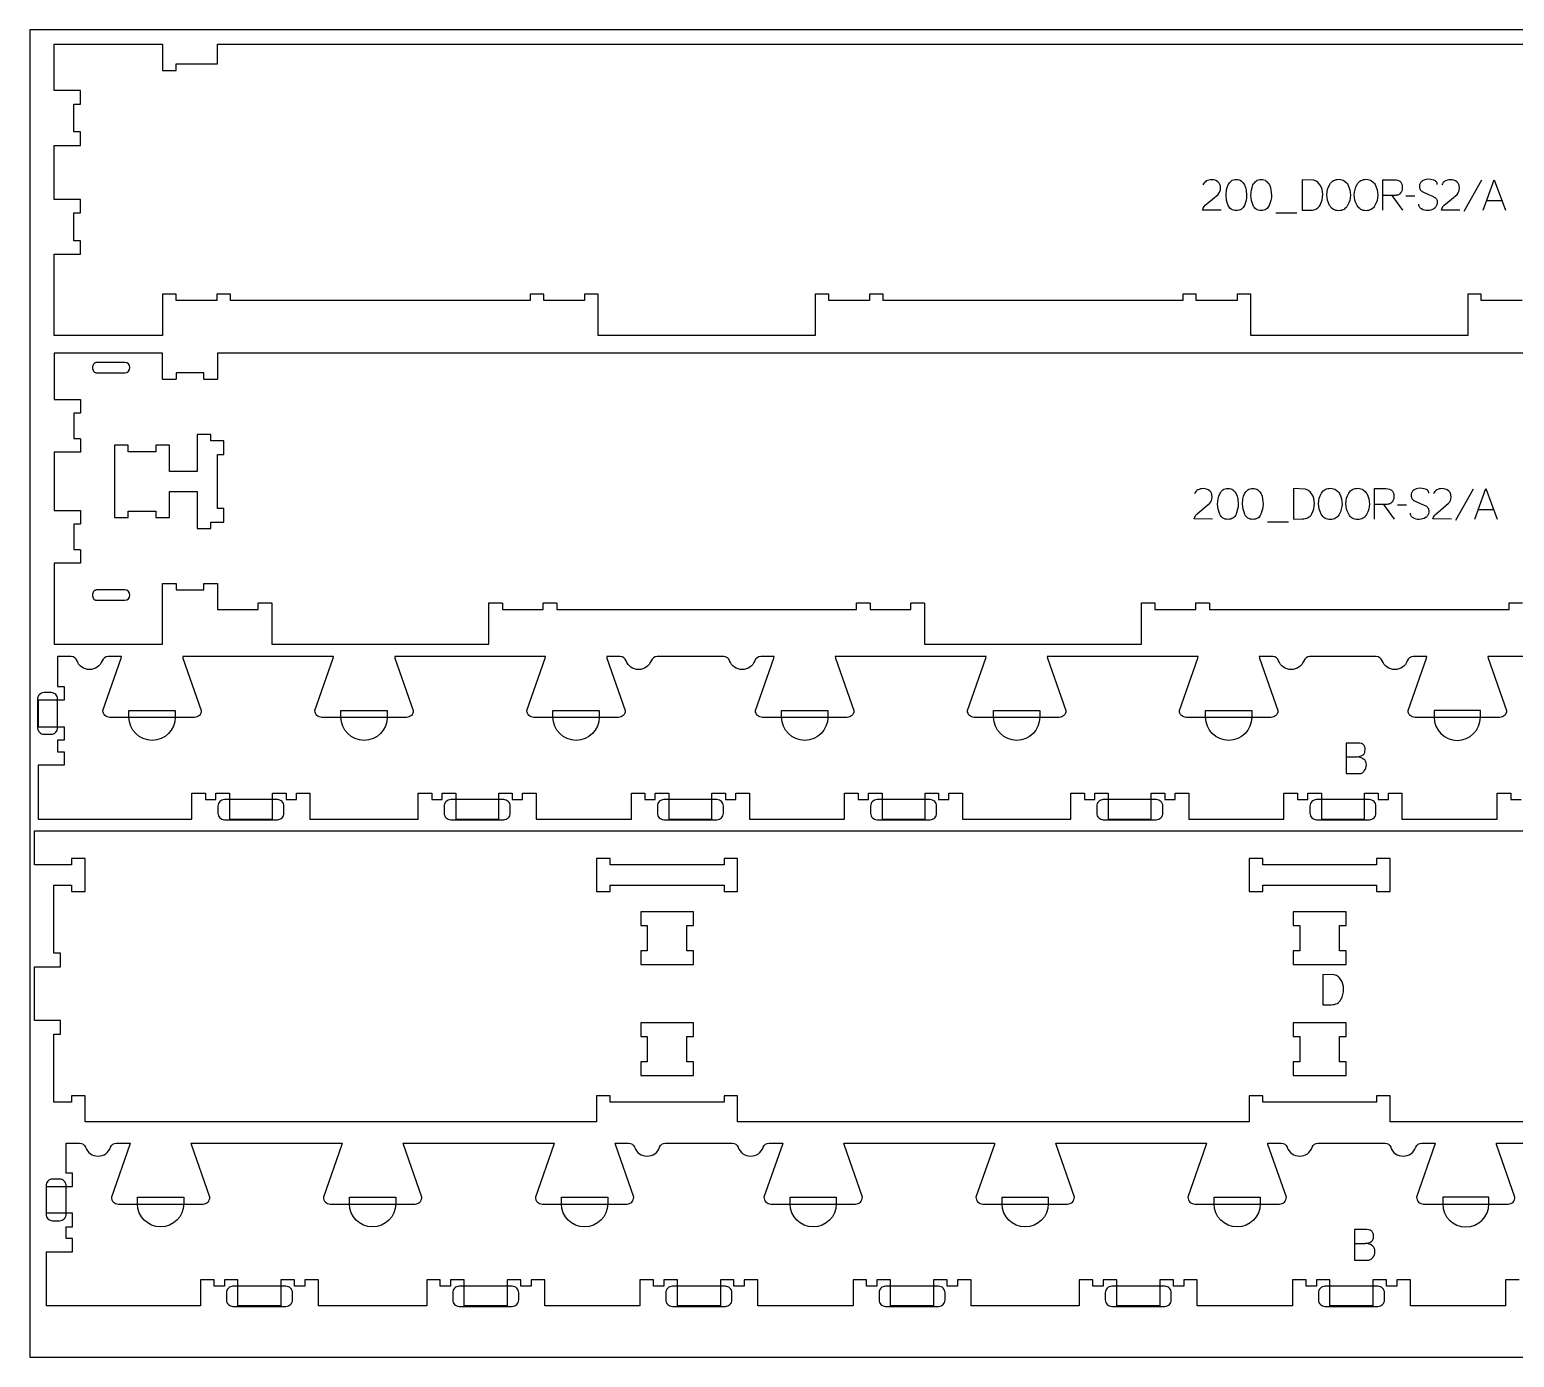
# Model space of a CAD drawing. Extents: x -1220 to 1220, y -1930 to 4067.
# Drawn here: x -1220 to 145, y 710 to 1930 of the extents above; entities that cross this region are included whole.
import ezdxf

# ---------------------------------------------------------------- set-up
doc = ezdxf.new("R2010")
doc.units = 0
for name, color, linetype in [('0_SHEET_SPRUCEPLY_2440X122', 1, 'CONTINUOUS'), ('1_ANYTOOL_1MMDEEP_LABELS_S', 2, 'CONTINUOUS'), ('3_ANYTOOL_CUTTHROUGH_INSID', 4, 'CONTINUOUS'), ('4_ANYTOOL_CUTTHROUGH_OUTSI', 5, 'CONTINUOUS'), ('5_ANYTOOL_HALF_MILL_9MM_IN', 3, 'CONTINUOUS')]:
    doc.layers.add(name, color=color, linetype=linetype)

msp = doc.modelspace()

# ---------------------------------------------------------------- linework, layer by layer
at = {"layer": '0_SHEET_SPRUCEPLY_2440X122'}
msp.add_lwpolyline([(-1220, 1930), (-1220, 710), (1220, 710), (1220, 1930)], close=True, dxfattribs=at)
at = {"layer": '1_ANYTOOL_1MMDEEP_LABELS_S'}
for p, q in [((114.8, 1791.7), (98.7, 1763)), ((32.4, 1777.6), (42.2, 1764.1)), ((53.4, 1777.1), (45.2, 1777)), ((-74.3, 1761.8), (-55, 1761.8)), ((119.6, 1773.1), (133.5, 1773.1)), ((107.1, 1507.8), (91, 1479.1)), ((24.7, 1493.8), (34.5, 1480.2)), ((45.7, 1493.2), (37.5, 1493.2)), ((111.9, 1489.2), (125.8, 1489.2)), ((-82, 1477.9), (-62.7, 1477.9))]:
    msp.add_line(p, q, dxfattribs=at)
for points in [[(-124.7, 1764.2), (-141.8, 1764.2), (-141.1, 1765.9), (-140.3, 1767.4), (-139.3, 1768.7), (-132.4, 1774.3), (-127.3, 1778.7), (-126.4, 1780), (-125.7, 1781.3), (-125.3, 1782.8), (-125.1, 1784.5), (-125.3, 1786.2), (-125.4, 1787), (-125.7, 1787.8), (-126, 1788.5), (-126.4, 1789.1), (-126.9, 1789.7), (-127.5, 1790.2), (-128.7, 1791), (-130.1, 1791.7), (-131.7, 1792), (-133.4, 1792.1), (-134.8, 1792.1), (-136, 1791.8), (-137.1, 1791.5), (-138.2, 1791), (-139.1, 1790.3), (-140, 1789.5), (-140.7, 1788.5), (-141.4, 1787.4)], [(24, 1764.1), (24, 1792.1), (34.6, 1792.1), (36.3, 1792), (37.9, 1791.7), (38.5, 1791.4), (39.1, 1791.1), (39.7, 1790.7), (40.2, 1790.3), (40.6, 1789.8), (41, 1789.3), (41.3, 1788.7), (41.6, 1788), (41.9, 1786.5), (42, 1784.8), (41.9, 1783.5), (41.6, 1782.3), (41.1, 1781.1), (40.4, 1780), (39.5, 1779), (39, 1778.6), (38.4, 1778.3), (37.9, 1778.1), (37.3, 1777.9), (36.6, 1777.8), (35.9, 1777.7), (34.3, 1777.6), (32.4, 1777.6), (24, 1777.6)], [(74.1, 1787.9), (74.1, 1788.5), (73.9, 1789.2), (73.7, 1789.7), (73.4, 1790.2), (72.9, 1790.6), (72.4, 1791), (71.8, 1791.3), (71, 1791.6), (68.1, 1792.2), (65.4, 1792.5), (63.9, 1792.4), (62.6, 1792), (61.3, 1791.5), (60.1, 1790.7), (59.6, 1790.3), (59.1, 1789.8), (58.7, 1789.3), (58.4, 1788.7), (58.1, 1788.1), (57.9, 1787.4), (57.8, 1785.9), (57.8, 1785.1), (58, 1784.4), (58.2, 1783.7), (58.5, 1783.1), (58.8, 1782.5), (59.3, 1782), (59.8, 1781.6), (60.4, 1781.2), (66.2, 1778.5), (69.2, 1777.3), (71.8, 1775.8), (72.4, 1775.4), (72.9, 1774.9), (73.3, 1774.4), (73.7, 1773.8), (73.9, 1773.1), (74, 1772.4), (74.1, 1771.6), (74.1, 1770.7), (73.8, 1769.1), (73.5, 1768.4), (73.2, 1767.7), (72.8, 1767.1), (72.3, 1766.5), (71.8, 1766), (71.1, 1765.5), (69.8, 1764.8), (68.3, 1764.3), (66.9, 1763.9), (65.3, 1763.8), (63.8, 1763.9), (62.4, 1764.2), (61, 1764.6), (59.7, 1765.3), (59.1, 1765.7), (58.6, 1766.1), (58.1, 1766.6), (57.8, 1767.1), (57.5, 1767.7), (57.3, 1768.3), (57.2, 1768.9), (57.1, 1769.6)], [(95, 1764.2), (77.9, 1764.2), (78.5, 1765.9), (79.3, 1767.4), (80.4, 1768.7), (87.2, 1774.3), (92.3, 1778.7), (93.3, 1780), (94, 1781.3), (94.4, 1782.8), (94.5, 1784.5), (94.4, 1786.2), (94.2, 1787), (93.9, 1787.8), (93.6, 1788.5), (93.2, 1789.1), (92.7, 1789.7), (92.2, 1790.2), (90.9, 1791), (89.5, 1791.7), (87.9, 1792), (86.2, 1792.1), (84.9, 1792.1), (83.6, 1791.8), (82.5, 1791.5), (81.5, 1791), (80.5, 1790.3), (79.7, 1789.5), (78.9, 1788.5), (78.3, 1787.4)], [(116.4, 1764.1), (126.5, 1792.1), (136.8, 1764.1)], [(-132.4, 1480.3), (-149.5, 1480.4), (-148.8, 1482), (-148, 1483.5), (-147, 1484.9), (-140.1, 1490.5), (-135, 1494.9), (-134.1, 1496.1), (-133.4, 1497.5), (-133, 1499), (-132.8, 1500.6), (-133, 1502.4), (-133.2, 1503.2), (-133.4, 1503.9), (-133.7, 1504.6), (-134.1, 1505.2), (-134.6, 1505.8), (-135.2, 1506.3), (-136.4, 1507.2), (-137.9, 1507.8), (-139.4, 1508.2), (-141.1, 1508.3), (-142.5, 1508.2), (-143.7, 1508), (-144.8, 1507.6), (-145.9, 1507.1), (-146.8, 1506.4), (-147.7, 1505.6), (-148.4, 1504.6), (-149.1, 1503.5)], [(16.3, 1480.3), (16.3, 1508.3), (26.9, 1508.3), (28.6, 1508.2), (30.2, 1507.8), (30.8, 1507.6), (31.4, 1507.2), (32, 1506.9), (32.5, 1506.4), (32.9, 1506), (33.3, 1505.4), (33.6, 1504.8), (33.9, 1504.2), (34.2, 1502.7), (34.3, 1501), (34.2, 1499.7), (33.9, 1498.4), (33.4, 1497.2), (32.7, 1496.1), (31.8, 1495.1), (31.3, 1494.8), (30.7, 1494.4), (30.2, 1494.2), (29.5, 1494), (28.9, 1493.9), (28.2, 1493.8), (26.6, 1493.8), (24.7, 1493.8), (16.3, 1493.8)], [(66.4, 1504), (66.4, 1504.7), (66.2, 1505.3), (66, 1505.8), (65.6, 1506.3), (65.2, 1506.8), (64.7, 1507.2), (64.1, 1507.5), (63.3, 1507.7), (60.4, 1508.4), (57.7, 1508.6), (56.2, 1508.5), (54.9, 1508.2), (53.6, 1507.6), (52.4, 1506.9), (51.9, 1506.4), (51.4, 1505.9), (51, 1505.4), (50.7, 1504.8), (50.4, 1504.2), (50.2, 1503.5), (50.1, 1502), (50.1, 1501.3), (50.3, 1500.5), (50.5, 1499.9), (50.8, 1499.2), (51.1, 1498.7), (51.6, 1498.2), (52.1, 1497.7), (52.7, 1497.3), (58.5, 1494.7), (61.5, 1493.4), (64.1, 1492), (64.7, 1491.5), (65.2, 1491), (65.6, 1490.5), (66, 1489.9), (66.2, 1489.2), (66.3, 1488.5), (66.4, 1487.7), (66.4, 1486.9), (66.1, 1485.2), (65.8, 1484.5), (65.5, 1483.8), (65.1, 1483.2), (64.6, 1482.6), (64.1, 1482.1), (63.4, 1481.7), (62.1, 1480.9), (60.6, 1480.4), (59.2, 1480.1), (57.6, 1480), (56.1, 1480), (54.7, 1480.3), (53.3, 1480.7), (52, 1481.4), (51.4, 1481.8), (50.9, 1482.2), (50.4, 1482.7), (50.1, 1483.2), (49.8, 1483.8), (49.6, 1484.4), (49.5, 1485.1), (49.4, 1485.8)], [(87.3, 1480.3), (70.2, 1480.4), (70.8, 1482), (71.6, 1483.5), (72.7, 1484.9), (79.5, 1490.5), (84.6, 1494.9), (85.6, 1496.1), (86.3, 1497.5), (86.7, 1499), (86.8, 1500.6), (86.7, 1502.4), (86.5, 1503.2), (86.2, 1503.9), (85.9, 1504.6), (85.5, 1505.2), (85, 1505.8), (84.5, 1506.3), (83.2, 1507.2), (81.8, 1507.8), (80.2, 1508.2), (78.5, 1508.3), (77.2, 1508.2), (75.9, 1508), (74.8, 1507.6), (73.8, 1507.1), (72.8, 1506.4), (72, 1505.6), (71.2, 1504.6), (70.6, 1503.5)], [(108.7, 1480.3), (118.8, 1508.3), (129.1, 1480.3)], [(-9.7, 1261.7), (0.1, 1261.8), (2.9, 1262.3), (4.2, 1262.7), (5.4, 1263.2), (6, 1263.6), (6.5, 1264), (6.9, 1264.6), (7.2, 1265.2), (7.5, 1265.9), (7.6, 1266.6), (7.8, 1268.4), (7.7, 1269.8), (7.4, 1271), (7.2, 1271.6), (6.9, 1272.1), (6.6, 1272.5), (6.2, 1272.9), (5.8, 1273.3), (5.3, 1273.6), (4.8, 1273.9), (4.3, 1274.1), (3, 1274.3), (1.5, 1274.4), (-9.7, 1274.4)], [(-9.7, 1274.4), (-9.7, 1246.4), (-0.7, 1246.4), (1.7, 1246.4), (2.5, 1246.4), (3.3, 1246.5), (4, 1246.6), (4.7, 1246.9), (5.4, 1247.2), (6, 1247.7), (6.5, 1248.2), (7, 1248.8), (7.9, 1250.1), (8.5, 1251.5), (8.9, 1252.9), (9, 1254.4), (8.8, 1256.2), (8.6, 1256.9), (8.3, 1257.7), (7.9, 1258.3), (7.5, 1258.9), (6.9, 1259.4), (6.3, 1259.8), (4.9, 1260.6), (3.4, 1261.2), (1.8, 1261.6), (0.1, 1261.8)], [(-1.9, 814.6), (7.9, 814.7), (10.7, 815.1), (12, 815.6), (13.2, 816.1), (13.8, 816.5), (14.3, 816.9), (14.7, 817.4), (15, 818.1), (15.2, 818.7), (15.4, 819.5), (15.6, 821.3), (15.5, 822.7), (15.2, 823.9), (15, 824.5), (14.7, 825), (14.4, 825.4), (14, 825.8), (13.6, 826.2), (13.1, 826.5), (12.6, 826.7), (12.1, 826.9), (10.8, 827.2), (9.3, 827.3), (-1.9, 827.3)], [(-1.9, 827.3), (-1.9, 799.3), (7.1, 799.3), (9.5, 799.2), (10.3, 799.3), (11.1, 799.3), (11.8, 799.5), (12.5, 799.8), (13.2, 800.1), (13.8, 800.5), (14.3, 801.1), (14.8, 801.6), (15.7, 803), (16.3, 804.3), (16.7, 805.8), (16.8, 807.3), (16.6, 809), (16.4, 809.8), (16.1, 810.5), (15.7, 811.2), (15.3, 811.8), (14.7, 812.3), (14.1, 812.7), (12.7, 813.5), (11.2, 814.1), (9.6, 814.5), (7.9, 814.7)]]:
    msp.add_lwpolyline(points, dxfattribs=at)
for points in [[(-110.7, 1792.4), (-109.3, 1792.3), (-108.1, 1792), (-107, 1791.6), (-106, 1790.9), (-105.2, 1790.2), (-104.4, 1789.3), (-103.7, 1788.4), (-103.1, 1787.3), (-102.2, 1785.1), (-101.6, 1782.6), (-101.2, 1777.8), (-101.3, 1775.5), (-101.7, 1773.2), (-103.2, 1768.5), (-103.7, 1767.5), (-104.4, 1766.5), (-105.2, 1765.7), (-106, 1765.1), (-107, 1764.6), (-108.1, 1764.2), (-109.4, 1764), (-110.7, 1763.9), (-112, 1764), (-113.2, 1764.2), (-114.3, 1764.6), (-115.3, 1765.1), (-116.2, 1765.7), (-116.9, 1766.5), (-117.6, 1767.5), (-118.1, 1768.6), (-119.6, 1773.2), (-120.1, 1777.8), (-119.7, 1782.7), (-119.1, 1785.1), (-118.2, 1787.4), (-117.6, 1788.4), (-116.9, 1789.4), (-116.1, 1790.2), (-115.3, 1790.9), (-114.3, 1791.6), (-113.2, 1792), (-112, 1792.3)], [(-87.8, 1792.4), (-86.5, 1792.3), (-85.2, 1792), (-84.1, 1791.6), (-83.2, 1790.9), (-82.3, 1790.2), (-81.5, 1789.3), (-80.8, 1788.4), (-80.2, 1787.3), (-79.3, 1785.1), (-78.8, 1782.6), (-78.3, 1777.8), (-78.4, 1775.5), (-78.8, 1773.2), (-80.3, 1768.5), (-80.9, 1767.5), (-81.5, 1766.5), (-82.3, 1765.7), (-83.2, 1765.1), (-84.2, 1764.6), (-85.3, 1764.2), (-86.5, 1764), (-87.8, 1763.9), (-89.1, 1764), (-90.3, 1764.2), (-91.4, 1764.6), (-92.4, 1765.1), (-93.3, 1765.7), (-94, 1766.5), (-94.7, 1767.5), (-95.2, 1768.6), (-96.7, 1773.2), (-97.2, 1777.8), (-96.8, 1782.7), (-96.2, 1785.1), (-95.3, 1787.4), (-94.7, 1788.4), (-94, 1789.4), (-93.3, 1790.2), (-92.4, 1790.9), (-91.4, 1791.6), (-90.3, 1792), (-89.1, 1792.3)], [(-50.2, 1792.1), (-50.2, 1764.1), (-42.2, 1764.2), (-40.7, 1764.3), (-39.3, 1764.5), (-38.1, 1764.9), (-36.9, 1765.4), (-35.9, 1766.1), (-35, 1766.9), (-34.2, 1767.8), (-33.6, 1768.9), (-32.5, 1771.2), (-31.7, 1773.7), (-31.3, 1776.2), (-31.1, 1778.8), (-31.3, 1781), (-31.7, 1783.1), (-32.4, 1785.1), (-33.4, 1787), (-35, 1789.1), (-35.8, 1789.9), (-36.7, 1790.6), (-37.7, 1791.1), (-38.7, 1791.5), (-39.7, 1791.7)], [(-16.1, 1792.5), (-14.8, 1792.4), (-13.5, 1792.1), (-12.4, 1791.7), (-11.4, 1791.1), (-9.6, 1789.5), (-8.8, 1788.6), (-8.2, 1787.6), (-7.1, 1785.4), (-6.3, 1782.9), (-5.9, 1780.4), (-5.7, 1778), (-5.9, 1775.6), (-6.4, 1773.2), (-7.2, 1770.8), (-8.3, 1768.5), (-9, 1767.3), (-9.8, 1766.4), (-10.7, 1765.6), (-11.6, 1764.9), (-12.7, 1764.4), (-13.8, 1764), (-15.1, 1763.8), (-16.4, 1763.7), (-17.8, 1763.8), (-19.1, 1764), (-20.3, 1764.4), (-21.4, 1764.9), (-22.4, 1765.6), (-23.3, 1766.4), (-24.1, 1767.4), (-24.8, 1768.5), (-25.9, 1771), (-26.7, 1773.4), (-27.2, 1775.8), (-27.4, 1778.3), (-27.2, 1780.8), (-26.7, 1783.3), (-25.8, 1785.7), (-24.7, 1787.9), (-23.9, 1789), (-23.1, 1789.9), (-22.2, 1790.7), (-21.2, 1791.3), (-20.1, 1791.8), (-18.8, 1792.2), (-17.5, 1792.4)], [(9, 1792.5), (10.4, 1792.4), (11.6, 1792.1), (12.8, 1791.7), (13.8, 1791.1), (15.6, 1789.5), (16.3, 1788.6), (17, 1787.6), (18.1, 1785.4), (18.8, 1782.9), (19.3, 1780.4), (19.4, 1778), (19.3, 1775.6), (18.8, 1773.2), (18, 1770.8), (16.8, 1768.5), (16.2, 1767.3), (15.4, 1766.4), (14.5, 1765.6), (13.5, 1764.9), (12.5, 1764.4), (11.3, 1764), (10.1, 1763.8), (8.7, 1763.7), (7.3, 1763.8), (6, 1764), (4.8, 1764.4), (3.8, 1764.9), (2.8, 1765.6), (1.9, 1766.4), (1.1, 1767.4), (0.4, 1768.5), (-0.8, 1771), (-1.6, 1773.4), (-2, 1775.8), (-2.2, 1778.3), (-2, 1780.8), (-1.5, 1783.3), (-0.7, 1785.7), (0.5, 1787.9), (1.2, 1789), (2, 1789.9), (3, 1790.7), (4, 1791.3), (5.1, 1791.8), (6.3, 1792.2), (7.6, 1792.4)], [(-118.4, 1508.5), (-117, 1508.4), (-115.8, 1508.2), (-114.7, 1507.7), (-113.7, 1507.1), (-112.9, 1506.3), (-112.1, 1505.5), (-111.4, 1504.5), (-110.8, 1503.5), (-109.9, 1501.2), (-109.3, 1498.8), (-108.9, 1493.9), (-109, 1491.6), (-109.4, 1489.3), (-110.9, 1484.7), (-111.4, 1483.6), (-112.1, 1482.6), (-112.9, 1481.8), (-113.8, 1481.2), (-114.7, 1480.7), (-115.8, 1480.3), (-117.1, 1480.1), (-118.4, 1480), (-119.7, 1480.1), (-120.9, 1480.3), (-122, 1480.7), (-123, 1481.2), (-123.9, 1481.9), (-124.6, 1482.7), (-125.3, 1483.6), (-125.8, 1484.7), (-127.3, 1489.4), (-127.8, 1494), (-127.4, 1498.8), (-126.8, 1501.3), (-125.9, 1503.5), (-125.3, 1504.5), (-124.6, 1505.5), (-123.8, 1506.3), (-123, 1507.1), (-122, 1507.7), (-120.9, 1508.2), (-119.7, 1508.4)], [(-95.5, 1508.5), (-94.2, 1508.4), (-92.9, 1508.2), (-91.8, 1507.7), (-90.9, 1507.1), (-90, 1506.3), (-89.2, 1505.5), (-88.5, 1504.5), (-87.9, 1503.5), (-87, 1501.2), (-86.5, 1498.8), (-86, 1493.9), (-86.1, 1491.6), (-86.5, 1489.3), (-88, 1484.7), (-88.6, 1483.6), (-89.2, 1482.6), (-90, 1481.8), (-90.9, 1481.2), (-91.9, 1480.7), (-93, 1480.3), (-94.2, 1480.1), (-95.5, 1480), (-96.8, 1480.1), (-98, 1480.3), (-99.1, 1480.7), (-100.1, 1481.2), (-101, 1481.9), (-101.7, 1482.7), (-102.4, 1483.6), (-102.9, 1484.7), (-104.4, 1489.4), (-104.9, 1494), (-104.5, 1498.8), (-103.9, 1501.3), (-103, 1503.5), (-102.4, 1504.5), (-101.7, 1505.5), (-101, 1506.3), (-100.1, 1507.1), (-99.1, 1507.7), (-98, 1508.2), (-96.8, 1508.4)], [(-57.9, 1508.3), (-57.9, 1480.3), (-49.9, 1480.4), (-48.4, 1480.4), (-47, 1480.7), (-45.8, 1481.1), (-44.6, 1481.6), (-43.6, 1482.2), (-42.7, 1483), (-41.9, 1484), (-41.3, 1485), (-40.2, 1487.4), (-39.4, 1489.8), (-39, 1492.3), (-38.8, 1494.9), (-39, 1497.1), (-39.4, 1499.2), (-40.1, 1501.2), (-41.1, 1503.2), (-42.7, 1505.2), (-43.5, 1506), (-44.4, 1506.7), (-45.4, 1507.2), (-46.4, 1507.6), (-47.4, 1507.9)], [(-23.8, 1508.6), (-22.5, 1508.5), (-21.2, 1508.2), (-20.1, 1507.8), (-19.1, 1507.2), (-17.3, 1505.6), (-16.5, 1504.7), (-15.9, 1503.7), (-14.8, 1501.5), (-14, 1499), (-13.6, 1496.5), (-13.4, 1494.1), (-13.6, 1491.7), (-14.1, 1489.4), (-14.9, 1487), (-16, 1484.6), (-16.7, 1483.5), (-17.5, 1482.5), (-18.4, 1481.7), (-19.3, 1481), (-20.4, 1480.5), (-21.5, 1480.1), (-22.8, 1479.9), (-24.1, 1479.8), (-25.5, 1479.9), (-26.8, 1480.1), (-28, 1480.5), (-29.1, 1481), (-30.1, 1481.7), (-31, 1482.6), (-31.8, 1483.5), (-32.5, 1484.7), (-33.6, 1487.1), (-34.4, 1489.5), (-34.9, 1492), (-35.1, 1494.4), (-34.9, 1496.9), (-34.4, 1499.4), (-33.6, 1501.8), (-32.4, 1504.1), (-31.7, 1505.1), (-30.8, 1506.1), (-29.9, 1506.8), (-28.9, 1507.5), (-27.8, 1508), (-26.5, 1508.3), (-25.2, 1508.5)], [(1.3, 1508.6), (2.7, 1508.5), (3.9, 1508.2), (5.1, 1507.8), (6.1, 1507.2), (7.9, 1505.6), (8.6, 1504.7), (9.3, 1503.7), (10.4, 1501.5), (11.1, 1499), (11.6, 1496.5), (11.7, 1494.1), (11.6, 1491.7), (11.1, 1489.4), (10.3, 1487), (9.1, 1484.6), (8.5, 1483.5), (7.7, 1482.5), (6.8, 1481.7), (5.8, 1481), (4.8, 1480.5), (3.6, 1480.1), (2.4, 1479.9), (1, 1479.8), (-0.4, 1479.9), (-1.7, 1480.1), (-2.9, 1480.5), (-4, 1481), (-4.9, 1481.7), (-5.8, 1482.6), (-6.6, 1483.5), (-7.3, 1484.7), (-8.5, 1487.1), (-9.3, 1489.5), (-9.7, 1492), (-9.9, 1494.4), (-9.7, 1496.9), (-9.2, 1499.4), (-8.4, 1501.8), (-7.2, 1504.1), (-6.5, 1505.1), (-5.7, 1506.1), (-4.7, 1506.8), (-3.7, 1507.5), (-2.6, 1508), (-1.4, 1508.3), (-0.1, 1508.5)], [(-31.1, 1061.9), (-31.1, 1033.9), (-23.2, 1034), (-21.7, 1034.1), (-20.3, 1034.3), (-19, 1034.7), (-17.9, 1035.2), (-16.9, 1035.8), (-16, 1036.6), (-15.2, 1037.6), (-14.5, 1038.7), (-13.4, 1041), (-12.7, 1043.4), (-12.2, 1045.9), (-12.1, 1048.5), (-12.2, 1050.7), (-12.7, 1052.8), (-13.4, 1054.9), (-14.4, 1056.8), (-15.9, 1058.8), (-16.8, 1059.6), (-17.7, 1060.3), (-18.6, 1060.8), (-19.6, 1061.2), (-20.7, 1061.5)]]:
    msp.add_lwpolyline(points, close=True, dxfattribs=at)
at = {"layer": '3_ANYTOOL_CUTTHROUGH_INSID'}
for points in [[(-1132.6, 1624.2), (-1158.3, 1624.2), (-1158.7, 1624.2), (-1159.1, 1624.1), (-1159.5, 1624), (-1159.9, 1623.8), (-1160.3, 1623.6), (-1160.6, 1623.4), (-1161, 1623.1), (-1161.3, 1622.7), (-1161.7, 1622), (-1162.1, 1621.2), (-1162.3, 1620.3), (-1162.4, 1619.4), (-1162.3, 1618.6), (-1162.1, 1617.7), (-1161.7, 1616.9), (-1161.3, 1616.1), (-1161, 1615.8), (-1160.6, 1615.5), (-1160.3, 1615.2), (-1159.9, 1615), (-1159.5, 1614.9), (-1159.1, 1614.8), (-1158.7, 1614.7), (-1158.3, 1614.7), (-1132.6, 1614.7, 1)], [(-1132.6, 1405.7, 1), (-1132.6, 1415.2), (-1158.3, 1415.2), (-1158.7, 1415.2), (-1159.1, 1415.1), (-1159.5, 1415), (-1159.9, 1414.8), (-1160.3, 1414.6), (-1160.6, 1414.4), (-1161, 1414.1), (-1161.3, 1413.7), (-1161.7, 1413), (-1162.1, 1412.2), (-1162.3, 1411.3), (-1162.4, 1410.4), (-1162.3, 1409.6), (-1162.1, 1408.7), (-1161.7, 1407.9), (-1161.3, 1407.1), (-1161, 1406.8), (-1160.6, 1406.5), (-1160.3, 1406.2), (-1159.9, 1406), (-1159.5, 1405.9), (-1159.1, 1405.8), (-1158.7, 1405.7), (-1158.3, 1405.7)]]:
    msp.add_lwpolyline(points, format="xyb", close=True, dxfattribs=at)
for points in [[(-1041.4, 1552.1), (-1053.4, 1552.1), (-1053.4, 1558.1), (-1065.9, 1558.1), (-1065.9, 1524.1), (-1091.4, 1524.1), (-1091.4, 1548.1), (-1103.9, 1548.1), (-1103.9, 1542.1), (-1129.4, 1542.1), (-1129.4, 1548.1), (-1141.9, 1548.1), (-1141.9, 1481.6), (-1129.4, 1481.6), (-1129.4, 1487.6), (-1103.9, 1487.6), (-1103.9, 1481.6), (-1091.4, 1481.6), (-1091.4, 1505.6), (-1065.9, 1505.6), (-1065.9, 1471.6), (-1053.4, 1471.6), (-1053.4, 1477.6), (-1041.4, 1477.6), (-1041.4, 1490.1), (-1047.4, 1490.1), (-1047.4, 1539.6), (-1041.4, 1539.6)], [(-569.1, 1168.4), (-581.6, 1168.4), (-581.6, 1162.4), (-686.3, 1162.4), (-686.3, 1168.4), (-698.8, 1168.4), (-698.8, 1137.9), (-686.3, 1137.9), (-686.3, 1143.9), (-581.6, 1143.9), (-581.6, 1137.9), (-569.1, 1137.9)], [(30.9, 1168.4), (18.4, 1168.4), (18.4, 1162.4), (-86.3, 1162.4), (-86.3, 1168.4), (-98.8, 1168.4), (-98.8, 1137.9), (-86.3, 1137.9), (-86.3, 1143.9), (18.4, 1143.9), (18.4, 1137.9), (30.9, 1137.9)], [(-658.2, 1106.9), (-652.2, 1106.9), (-652.2, 1083.4), (-658.2, 1083.4), (-658.2, 1070.9), (-609.7, 1070.9), (-609.7, 1083.4), (-615.7, 1083.4), (-615.7, 1106.9), (-609.7, 1106.9), (-609.7, 1119.4), (-658.2, 1119.4)], [(-58.2, 1106.9), (-52.2, 1106.9), (-52.2, 1083.4), (-58.2, 1083.4), (-58.2, 1070.9), (-9.7, 1070.9), (-9.7, 1083.4), (-15.7, 1083.4), (-15.7, 1106.9), (-9.7, 1106.9), (-9.7, 1119.4), (-58.2, 1119.4)], [(-658.2, 1004.9), (-652.2, 1004.9), (-652.2, 981.4), (-658.2, 981.4), (-658.2, 968.9), (-609.7, 968.9), (-609.7, 981.4), (-615.7, 981.4), (-615.7, 1004.9), (-609.7, 1004.9), (-609.7, 1017.4), (-658.2, 1017.4)], [(-58.2, 1004.9), (-52.2, 1004.9), (-52.2, 981.4), (-58.2, 981.4), (-58.2, 968.9), (-9.7, 968.9), (-9.7, 981.4), (-15.7, 981.4), (-15.7, 1004.9), (-9.7, 1004.9), (-9.7, 1017.4), (-58.2, 1017.4)]]:
    msp.add_lwpolyline(points, close=True, dxfattribs=at)
at = {"layer": '4_ANYTOOL_CUTTHROUGH_OUTSI'}
for points in [[(152.1, 1681.1), (114.6, 1681.1), (114.6, 1686.8, 0.414214), (114.4, 1687.1), (102.4, 1687.1, 0.414214), (102.1, 1686.8), (102.1, 1649.1), (-97.4, 1649.1), (-97.4, 1686.8, 0.414214), (-97.6, 1687.1), (-109.6, 1687.1, 0.414214), (-109.9, 1686.8), (-109.9, 1681.1), (-147.4, 1681.1), (-147.4, 1686.8, 0.414214), (-147.6, 1687.1), (-159.6, 1687.1, 0.414214), (-159.9, 1686.8), (-159.9, 1681.1), (-435.4, 1681.1), (-435.4, 1686.8, 0.414214), (-435.6, 1687.1), (-447.6, 1687.1, 0.414214), (-447.9, 1686.8), (-447.9, 1681.1), (-485.4, 1681.1), (-485.4, 1686.8, 0.414214), (-485.6, 1687.1), (-497.6, 1687.1, 0.414214), (-497.9, 1686.8), (-497.9, 1649.1), (-697.4, 1649.1), (-697.4, 1686.8, 0.414214), (-697.6, 1687.1), (-709.6, 1687.1, 0.414214), (-709.9, 1686.8), (-709.9, 1681.1), (-747.4, 1681.1), (-747.4, 1686.8, 0.414214), (-747.6, 1687.1), (-759.6, 1687.1, 0.414214), (-759.9, 1686.8), (-759.9, 1681.1), (-1035.4, 1681.1), (-1035.4, 1686.8, 0.414214), (-1035.6, 1687.1), (-1047.6, 1687.1, 0.414214), (-1047.9, 1686.8), (-1047.9, 1681.1), (-1085.4, 1681.1), (-1085.4, 1686.8, 0.414214), (-1085.6, 1687.1), (-1097.6, 1687.1, 0.414214), (-1097.9, 1686.8), (-1097.9, 1649.1), (-1197.4, 1649.1), (-1197.4, 1723.6), (-1173.6, 1723.6, 0.414214), (-1173.4, 1723.8), (-1173.4, 1735.8, 0.414214), (-1173.6, 1736.1), (-1179.4, 1736.1), (-1179.4, 1761.6), (-1173.6, 1761.6, 0.414214), (-1173.4, 1761.8), (-1173.4, 1773.8, 0.414214), (-1173.6, 1774.1), (-1197.4, 1774.1), (-1197.4, 1823.6), (-1173.6, 1823.6, 0.414214), (-1173.4, 1823.8), (-1173.4, 1835.8, 0.414214), (-1173.6, 1836.1), (-1179.4, 1836.1), (-1179.4, 1861.6), (-1173.6, 1861.6, 0.414214), (-1173.4, 1861.8), (-1173.4, 1873.8, 0.414214), (-1173.6, 1874.1), (-1197.4, 1874.1), (-1197.4, 1916.6), (-1097.9, 1916.6), (-1097.9, 1892.8, 0.414214), (-1097.6, 1892.6), (-1085.6, 1892.6, 0.414214), (-1085.4, 1892.8), (-1085.4, 1898.6), (-1047.6, 1898.6, 0.414214), (-1047.4, 1898.8), (-1047.4, 1916.6), (752.1, 1916.6)], [(752.1, 1632.7), (-1047.4, 1632.7), (-1047.4, 1608.9, -0.414214), (-1047.6, 1608.7), (-1059.6, 1608.7, -0.414214), (-1059.9, 1608.9), (-1059.9, 1614.7), (-1085.4, 1614.7), (-1085.4, 1608.9, -0.414214), (-1085.6, 1608.7), (-1097.6, 1608.7, -0.414214), (-1097.9, 1608.9), (-1097.9, 1632.7), (-1197.4, 1632.7), (-1197.4, 1590.2), (-1173.6, 1590.2, -0.414214), (-1173.4, 1589.9), (-1173.4, 1577.9, -0.414214), (-1173.6, 1577.7), (-1179.4, 1577.7), (-1179.4, 1554.2), (-1173.6, 1554.2, -0.414214), (-1173.4, 1553.9), (-1173.4, 1541.9, -0.414214), (-1173.6, 1541.7), (-1197.4, 1541.7), (-1197.4, 1488.2), (-1173.6, 1488.2, -0.414214), (-1173.4, 1487.9), (-1173.4, 1475.9, -0.414214), (-1173.6, 1475.7), (-1179.4, 1475.7), (-1179.4, 1452.2), (-1173.6, 1452.2, -0.414214), (-1173.4, 1451.9), (-1173.4, 1439.9, -0.414214), (-1173.6, 1439.7), (-1197.4, 1439.7), (-1197.4, 1365.2), (-1097.9, 1365.2), (-1097.9, 1420.9, -0.414214), (-1097.6, 1421.2), (-1085.6, 1421.2, -0.414214), (-1085.4, 1420.9), (-1085.4, 1415.2), (-1059.9, 1415.2), (-1059.9, 1420.9, -0.414214), (-1059.6, 1421.2), (-1047.6, 1421.2, -0.414214), (-1047.4, 1420.9), (-1047.4, 1397.2), (-1009.9, 1397.2), (-1009.9, 1402.9, -0.414214), (-1009.6, 1403.2), (-997.6, 1403.2, -0.414214), (-997.4, 1402.9), (-997.4, 1365.2), (-797.9, 1365.2), (-797.9, 1402.9, -0.414214), (-797.6, 1403.2), (-785.6, 1403.2, -0.414214), (-785.4, 1402.9), (-785.4, 1397.2), (-747.9, 1397.2), (-747.9, 1402.9, -0.414214), (-747.6, 1403.2), (-735.6, 1403.2, -0.414214), (-735.4, 1402.9), (-735.4, 1397.2), (-459.9, 1397.2), (-459.9, 1402.9, -0.414214), (-459.6, 1403.2), (-447.6, 1403.2, -0.414214), (-447.4, 1402.9), (-447.4, 1397.2), (-409.9, 1397.2), (-409.9, 1402.9, -0.414214), (-409.6, 1403.2), (-397.6, 1403.2, -0.414214), (-397.4, 1402.9), (-397.4, 1365.2), (-197.9, 1365.2), (-197.9, 1402.9, -0.414214), (-197.6, 1403.2), (-185.6, 1403.2, -0.414214), (-185.4, 1402.9), (-185.4, 1397.2), (-147.9, 1397.2), (-147.9, 1402.9, -0.414214), (-147.6, 1403.2), (-135.6, 1403.2, -0.414214), (-135.4, 1402.9), (-135.4, 1397.2), (140.1, 1397.2), (140.1, 1402.9, -0.414214), (140.4, 1403.2), (152.4, 1403.2, -0.414214)], [(259.4, 1354), (120.7, 1354), (120.9, 1352.6), (137.8, 1304.3), (137.8, 1304.2, -0.414214), (131.6, 1298), (53.6, 1298, -0.414214), (47.3, 1304.2), (47.3, 1304.3), (64.2, 1352.6), (64.5, 1354), (52.1, 1354, 0.317837), (46.6, 1350.1, -0.707107), (23.5, 1350.1, 0.317837), (18.1, 1354), (-43.2, 1354, 0.317837), (-48.6, 1350.1, -0.707107), (-71.7, 1350.1, 0.317837), (-77.1, 1354), (-89.5, 1354), (-89.3, 1352.6), (-72.4, 1304.3), (-72.4, 1304.2, -0.414214), (-78.6, 1298), (-156.6, 1298, -0.414214), (-162.9, 1304.2), (-162.9, 1304.3), (-146, 1352.6), (-145.7, 1354), (-284.4, 1354), (-284.2, 1352.6), (-267.3, 1304.3), (-267.3, 1304.2, -0.414214), (-273.5, 1298), (-351.5, 1298, -0.414214), (-357.8, 1304.2), (-357.8, 1304.3), (-340.9, 1352.6), (-340.6, 1354), (-479.3, 1354), (-479.1, 1352.6), (-462.2, 1304.3), (-462.2, 1304.2, -0.414214), (-468.4, 1298), (-546.4, 1298, -0.414214), (-552.7, 1304.2), (-552.7, 1304.3), (-535.8, 1352.6), (-535.5, 1354), (-547.9, 1354, 0.317837), (-553.4, 1350.1, -0.707107), (-576.5, 1350.1, 0.317837), (-581.9, 1354), (-643.2, 1354, 0.317837), (-648.6, 1350.1, -0.707107), (-671.7, 1350.1, 0.317837), (-677.1, 1354), (-689.5, 1354), (-689.3, 1352.6), (-672.4, 1304.3), (-672.4, 1304.2, -0.414214), (-678.6, 1298), (-756.6, 1298, -0.414214), (-762.9, 1304.2), (-762.9, 1304.3), (-746, 1352.6), (-745.7, 1354), (-884.4, 1354), (-884.2, 1352.6), (-867.3, 1304.3), (-867.3, 1304.2, -0.414214), (-873.5, 1298), (-951.5, 1298, -0.414214), (-957.8, 1304.2), (-957.8, 1304.3), (-940.9, 1352.6), (-940.6, 1354), (-1079.3, 1354), (-1079.1, 1352.6), (-1062.2, 1304.3), (-1062.2, 1304.2, -0.414214), (-1068.4, 1298), (-1146.4, 1298, -0.414214), (-1152.7, 1304.2), (-1152.7, 1304.3), (-1135.8, 1352.6), (-1135.5, 1354), (-1147.9, 1354, 0.317837), (-1153.4, 1350.1, -0.707107), (-1176.5, 1350.1, 0.317837), (-1181.9, 1354), (-1194.3, 1354), (-1194.3, 1326.5), (-1188.5, 1326.5, -0.414214), (-1188.3, 1326.2), (-1188.3, 1314.2, -0.414214), (-1188.5, 1314), (-1212.3, 1314), (-1212.3, 1289.5), (-1188.5, 1289.5, -0.414214), (-1188.3, 1289.2), (-1188.3, 1277.2, -0.414214), (-1188.5, 1277), (-1194.3, 1277), (-1194.3, 1266.5), (-1188.5, 1266.5, -0.414214), (-1188.3, 1266.2), (-1188.3, 1254.2, -0.414214), (-1188.5, 1254), (-1212.3, 1254), (-1212.3, 1204.5), (-1070.8, 1204.5), (-1070.8, 1228.2, -0.414214), (-1070.5, 1228.5), (-1058.5, 1228.5, -0.414214), (-1058.3, 1228.2), (-1058.3, 1222.5), (-1048.8, 1222.5), (-1048.8, 1228.2, -0.414214), (-1048.5, 1228.5), (-1036.5, 1228.5, -0.414214), (-1036.3, 1228.2), (-1036.3, 1204.5), (-996.8, 1204.5), (-996.8, 1228.2, -0.414214), (-996.5, 1228.5), (-984.5, 1228.5, -0.414214), (-984.3, 1228.2), (-984.3, 1222.5), (-974.8, 1222.5), (-974.8, 1228.2, -0.414214), (-974.5, 1228.5), (-962.5, 1228.5, -0.414214), (-962.3, 1228.2), (-962.3, 1204.5), (-862.8, 1204.5), (-862.8, 1228.2, -0.414214), (-862.5, 1228.5), (-850.5, 1228.5, -0.414214), (-850.3, 1228.2), (-850.3, 1222.5), (-840.8, 1222.5), (-840.8, 1228.2, -0.414214), (-840.5, 1228.5), (-828.5, 1228.5, -0.414214), (-828.3, 1228.2), (-828.3, 1204.5), (-788.8, 1204.5), (-788.8, 1228.2, -0.414214), (-788.5, 1228.5), (-776.5, 1228.5, -0.414214), (-776.3, 1228.2), (-776.3, 1222.5), (-766.8, 1222.5), (-766.8, 1228.2, -0.414214), (-766.5, 1228.5), (-754.5, 1228.5, -0.414214), (-754.3, 1228.2), (-754.3, 1204.5), (-666.8, 1204.5), (-666.8, 1228.2, -0.414214), (-666.5, 1228.5), (-654.5, 1228.5, -0.414214), (-654.3, 1228.2), (-654.3, 1222.5), (-644.8, 1222.5), (-644.8, 1228.2, -0.414214), (-644.5, 1228.5), (-632.5, 1228.5, -0.414214), (-632.3, 1228.2), (-632.3, 1204.5), (-592.8, 1204.5), (-592.8, 1228.2, -0.414214), (-592.5, 1228.5), (-580.5, 1228.5, -0.414214), (-580.3, 1228.2), (-580.3, 1222.5), (-570.8, 1222.5), (-570.8, 1228.2, -0.414214), (-570.5, 1228.5), (-558.5, 1228.5, -0.414214), (-558.3, 1228.2), (-558.3, 1204.5), (-470.8, 1204.5), (-470.8, 1228.2, -0.414214), (-470.5, 1228.5), (-458.5, 1228.5, -0.414214), (-458.3, 1228.2), (-458.3, 1222.5), (-448.8, 1222.5), (-448.8, 1228.2, -0.414214), (-448.5, 1228.5), (-436.5, 1228.5, -0.414214), (-436.3, 1228.2), (-436.3, 1204.5), (-396.8, 1204.5), (-396.8, 1228.2, -0.414214), (-396.5, 1228.5), (-384.5, 1228.5, -0.414214), (-384.3, 1228.2), (-384.3, 1222.5), (-374.8, 1222.5), (-374.8, 1228.2, -0.414214), (-374.5, 1228.5), (-362.5, 1228.5, -0.414214), (-362.3, 1228.2), (-362.3, 1204.5), (-262.8, 1204.5), (-262.8, 1228.2, -0.414214), (-262.5, 1228.5), (-250.5, 1228.5, -0.414214), (-250.3, 1228.2), (-250.3, 1222.5), (-240.8, 1222.5), (-240.8, 1228.2, -0.414214), (-240.5, 1228.5), (-228.5, 1228.5, -0.414214), (-228.3, 1228.2), (-228.3, 1204.5), (-188.8, 1204.5), (-188.8, 1228.2, -0.414214), (-188.5, 1228.5), (-176.5, 1228.5, -0.414214), (-176.3, 1228.2), (-176.3, 1222.5), (-166.8, 1222.5), (-166.8, 1228.2, -0.414214), (-166.5, 1228.5), (-154.5, 1228.5, -0.414214), (-154.3, 1228.2), (-154.3, 1204.5), (-66.8, 1204.5), (-66.8, 1228.2, -0.414214), (-66.5, 1228.5), (-54.5, 1228.5, -0.414214), (-54.3, 1228.2), (-54.3, 1222.5), (-44.8, 1222.5), (-44.8, 1228.2, -0.414214), (-44.5, 1228.5), (-32.5, 1228.5, -0.414214), (-32.3, 1228.2), (-32.3, 1204.5), (7.2, 1204.5), (7.2, 1228.2, -0.414214), (7.5, 1228.5), (19.5, 1228.5, -0.414214), (19.7, 1228.2), (19.7, 1222.5), (29.2, 1222.5), (29.2, 1228.2, -0.414214), (29.5, 1228.5), (41.5, 1228.5, -0.414214), (41.7, 1228.2), (41.7, 1204.5), (129.2, 1204.5), (129.2, 1228.2, -0.414214), (129.5, 1228.5), (141.5, 1228.5, -0.414214), (141.7, 1228.2), (141.7, 1222.5), (151.2, 1222.5)], [(501.2, 926.4), (30.9, 926.4), (30.9, 950.2, 0.414214), (30.7, 950.4), (18.7, 950.4, 0.414214), (18.4, 950.2), (18.4, 944.4), (-86.3, 944.4), (-86.3, 950.2, 0.414214), (-86.5, 950.4), (-98.5, 950.4, 0.414214), (-98.8, 950.2), (-98.8, 926.4), (-569.1, 926.4), (-569.1, 950.2, 0.414214), (-569.3, 950.4), (-581.3, 950.4, 0.414214), (-581.6, 950.2), (-581.6, 944.4), (-686.3, 944.4), (-686.3, 950.2, 0.414214), (-686.5, 950.4), (-698.5, 950.4, 0.414214), (-698.8, 950.2), (-698.8, 926.4), (-1169.1, 926.4), (-1169.1, 950.2, 0.414214), (-1169.3, 950.4), (-1181.3, 950.4, 0.414214), (-1181.6, 950.2), (-1181.6, 944.4), (-1197.7, 944.4), (-1197.7, 1006.9), (-1191.9, 1006.9, 0.414214), (-1191.7, 1007.2), (-1191.7, 1019.2, 0.414214), (-1191.9, 1019.4), (-1215.7, 1019.4), (-1215.7, 1068.9), (-1191.9, 1068.9, 0.414214), (-1191.7, 1069.2), (-1191.7, 1081.2, 0.414214), (-1191.9, 1081.4), (-1197.7, 1081.4), (-1197.7, 1143.9), (-1181.6, 1143.9), (-1181.6, 1138.2, 0.414214), (-1181.3, 1137.9), (-1169.3, 1137.9, 0.414214), (-1169.1, 1138.2), (-1169.1, 1168.2, 0.414214), (-1169.3, 1168.4), (-1181.3, 1168.4, 0.414214), (-1181.6, 1168.2), (-1181.6, 1162.4), (-1215.7, 1162.4), (-1215.7, 1193.9), (1147.8, 1193.9)], [(149.3, 781.3), (137.3, 781.3, 0.414214), (137, 781.1), (137, 757.3), (49.5, 757.3), (49.5, 781.1, 0.414214), (49.3, 781.3), (37.3, 781.3, 0.414214), (37, 781.1), (37, 775.3), (27.5, 775.3), (27.5, 781.1, 0.414214), (27.3, 781.3), (15.3, 781.3, 0.414214), (15, 781.1), (15, 757.3), (-24.5, 757.3), (-24.5, 781.1, 0.414214), (-24.7, 781.3), (-36.7, 781.3, 0.414214), (-37, 781.1), (-37, 775.3), (-46.5, 775.3), (-46.5, 781.1, 0.414214), (-46.7, 781.3), (-58.7, 781.3, 0.414214), (-59, 781.1), (-59, 757.3), (-146.5, 757.3), (-146.5, 781.1, 0.414214), (-146.7, 781.3), (-158.7, 781.3, 0.414214), (-159, 781.1), (-159, 775.3), (-168.5, 775.3), (-168.5, 781.1, 0.414214), (-168.7, 781.3), (-180.7, 781.3, 0.414214), (-181, 781.1), (-181, 757.3), (-220.5, 757.3), (-220.5, 781.1, 0.414214), (-220.7, 781.3), (-232.7, 781.3, 0.414214), (-233, 781.1), (-233, 775.3), (-242.5, 775.3), (-242.5, 781.1, 0.414214), (-242.7, 781.3), (-254.7, 781.3, 0.414214), (-255, 781.1), (-255, 757.3), (-354.5, 757.3), (-354.5, 781.1, 0.414214), (-354.7, 781.3), (-366.7, 781.3, 0.414214), (-367, 781.1), (-367, 775.3), (-376.5, 775.3), (-376.5, 781.1, 0.414214), (-376.7, 781.3), (-388.7, 781.3, 0.414214), (-389, 781.1), (-389, 757.3), (-428.5, 757.3), (-428.5, 781.1, 0.414214), (-428.7, 781.3), (-440.7, 781.3, 0.414214), (-441, 781.1), (-441, 775.3), (-450.5, 775.3), (-450.5, 781.1, 0.414214), (-450.7, 781.3), (-462.7, 781.3, 0.414214), (-463, 781.1), (-463, 757.3), (-550.5, 757.3), (-550.5, 781.1, 0.414214), (-550.7, 781.3), (-562.7, 781.3, 0.414214), (-563, 781.1), (-563, 775.3), (-572.5, 775.3), (-572.5, 781.1, 0.414214), (-572.7, 781.3), (-584.7, 781.3, 0.414214), (-585, 781.1), (-585, 757.3), (-624.5, 757.3), (-624.5, 781.1, 0.414214), (-624.7, 781.3), (-636.7, 781.3, 0.414214), (-637, 781.1), (-637, 775.3), (-646.5, 775.3), (-646.5, 781.1, 0.414214), (-646.7, 781.3), (-658.7, 781.3, 0.414214), (-659, 781.1), (-659, 757.3), (-746.5, 757.3), (-746.5, 781.1, 0.414214), (-746.7, 781.3), (-758.7, 781.3, 0.414214), (-759, 781.1), (-759, 775.3), (-768.5, 775.3), (-768.5, 781.1, 0.414214), (-768.7, 781.3), (-780.7, 781.3, 0.414214), (-781, 781.1), (-781, 757.3), (-820.5, 757.3), (-820.5, 781.1, 0.414214), (-820.7, 781.3), (-832.7, 781.3, 0.414214), (-833, 781.1), (-833, 775.3), (-842.5, 775.3), (-842.5, 781.1, 0.414214), (-842.7, 781.3), (-854.7, 781.3, 0.414214), (-855, 781.1), (-855, 757.3), (-954.5, 757.3), (-954.5, 781.1, 0.414214), (-954.7, 781.3), (-966.7, 781.3, 0.414214), (-967, 781.1), (-967, 775.3), (-976.5, 775.3), (-976.5, 781.1, 0.414214), (-976.7, 781.3), (-988.7, 781.3, 0.414214), (-989, 781.1), (-989, 757.3), (-1028.5, 757.3), (-1028.5, 781.1, 0.414214), (-1028.7, 781.3), (-1040.7, 781.3, 0.414214), (-1041, 781.1), (-1041, 775.3), (-1050.5, 775.3), (-1050.5, 781.1, 0.414214), (-1050.7, 781.3), (-1062.7, 781.3, 0.414214), (-1063, 781.1), (-1063, 757.3), (-1204.5, 757.3), (-1204.5, 806.8), (-1180.7, 806.8, 0.414214), (-1180.5, 807.1), (-1180.5, 819.1, 0.414214), (-1180.7, 819.3), (-1186.5, 819.3), (-1186.5, 829.8), (-1180.7, 829.8, 0.414214), (-1180.5, 830.1), (-1180.5, 842.1, 0.414214), (-1180.7, 842.3), (-1204.5, 842.3), (-1204.5, 866.8), (-1180.7, 866.8, 0.414214), (-1180.5, 867.1), (-1180.5, 879.1, 0.414214), (-1180.7, 879.3), (-1186.5, 879.3), (-1186.5, 906.8), (-1174.1, 906.8, -0.317837), (-1168.7, 903, 0.707107), (-1145.6, 903, -0.317837), (-1140.1, 906.8), (-1127.7, 906.8), (-1128, 905.4), (-1144.9, 857.2), (-1144.9, 857.1, 0.414214), (-1138.6, 850.8), (-1060.6, 850.8, 0.414214), (-1054.4, 857.1), (-1054.4, 857.2), (-1071.3, 905.5), (-1071.5, 906.8), (-932.8, 906.8), (-933.1, 905.4), (-950, 857.2), (-950, 857.1, 0.414214), (-943.7, 850.8), (-865.7, 850.8, 0.414214), (-859.5, 857.1), (-859.5, 857.2), (-876.4, 905.5), (-876.6, 906.8), (-737.9, 906.8), (-738.2, 905.4), (-755.1, 857.2), (-755.1, 857.1, 0.414214), (-748.8, 850.8), (-670.8, 850.8, 0.414214), (-664.6, 857.1), (-664.6, 857.2), (-681.5, 905.5), (-681.7, 906.8), (-669.3, 906.8, -0.317837), (-663.9, 903, 0.707107), (-640.8, 903, -0.317837), (-635.4, 906.8), (-574.1, 906.8, -0.317837), (-568.7, 903, 0.707107), (-545.6, 903, -0.317837), (-540.1, 906.8), (-527.7, 906.8), (-528, 905.4), (-544.9, 857.2), (-544.9, 857.1, 0.414214), (-538.6, 850.8), (-460.6, 850.8, 0.414214), (-454.4, 857.1), (-454.4, 857.2), (-471.3, 905.5), (-471.5, 906.8), (-332.8, 906.8), (-333.1, 905.4), (-350, 857.2), (-350, 857.1, 0.414214), (-343.7, 850.8), (-265.7, 850.8, 0.414214), (-259.5, 857.1), (-259.5, 857.2), (-276.4, 905.5), (-276.6, 906.8), (-137.9, 906.8), (-138.2, 905.4), (-155.1, 857.2), (-155.1, 857.1, 0.414214), (-148.8, 850.8), (-70.8, 850.8, 0.414214), (-64.6, 857.1), (-64.6, 857.2), (-81.5, 905.5), (-81.7, 906.8), (-69.3, 906.8, -0.317837), (-63.9, 903, 0.707107), (-40.8, 903, -0.317837), (-35.4, 906.8), (25.9, 906.8, -0.317837), (31.3, 903, 0.707107), (54.4, 903, -0.317837), (59.9, 906.8), (72.3, 906.8), (72, 905.4), (55.1, 857.2), (55.1, 857.1, 0.414214), (61.4, 850.8), (139.4, 850.8, 0.414214), (145.6, 857.1)]]:
    msp.add_lwpolyline(points, format="xyb", dxfattribs=at)
msp.add_lwpolyline([(145.6, 857.2), (128.7, 905.5), (128.5, 906.8), (267.2, 906.8)], dxfattribs=at)
at = {"layer": '5_ANYTOOL_HALF_MILL_9MM_IN'}
for points in [[(-1206.8, 1320.8, 0.414214), (-1212.8, 1314.8), (-1212.8, 1288.6, 0.414214), (-1206.8, 1282.6), (-1200.3, 1282.6, 0.414214), (-1194.3, 1288.6), (-1194.3, 1314.8, 0.414214), (-1200.3, 1320.8)], [(-1086.2, 1298.2, -1), (-1128.7, 1298.2), (-1128.7, 1304.5), (-1086.2, 1304.5)], [(-891.3, 1298.2, -1), (-933.8, 1298.2), (-933.8, 1304.5), (-891.3, 1304.5)], [(-696.4, 1298.2, -1), (-738.9, 1298.2), (-738.9, 1304.5), (-696.4, 1304.5)], [(-486.2, 1298.2, -1), (-528.7, 1298.2), (-528.7, 1304.5), (-486.2, 1304.5)], [(-291.3, 1298.2, -1), (-333.8, 1298.2), (-333.8, 1304.5), (-291.3, 1304.5)], [(-96.4, 1298.2, -1), (-138.9, 1298.2), (-138.9, 1304.5), (-96.4, 1304.5)], [(71.3, 1298.2, 1), (113.8, 1298.2), (113.8, 1304.5), (71.3, 1304.5)], [(-1040.9, 1222.5, 0.414214), (-1046.9, 1216.5), (-1046.9, 1210, 0.414214), (-1040.9, 1204), (-992.2, 1204, 0.414214), (-986.2, 1210), (-986.2, 1216.5, 0.414214), (-992.2, 1222.5)], [(-832.9, 1222.5, 0.414214), (-838.9, 1216.5), (-838.9, 1210, 0.414214), (-832.9, 1204), (-784.2, 1204, 0.414214), (-778.2, 1210), (-778.2, 1216.5, 0.414214), (-784.2, 1222.5)], [(-636.9, 1222.5, 0.414214), (-642.9, 1216.5), (-642.9, 1210, 0.414214), (-636.9, 1204), (-588.2, 1204, 0.414214), (-582.2, 1210), (-582.2, 1216.5, 0.414214), (-588.2, 1222.5)], [(-440.9, 1222.5, 0.414214), (-446.9, 1216.5), (-446.9, 1210, 0.414214), (-440.9, 1204), (-392.2, 1204, 0.414214), (-386.2, 1210), (-386.2, 1216.5, 0.414214), (-392.2, 1222.5)], [(-232.9, 1222.5, 0.414214), (-238.9, 1216.5), (-238.9, 1210, 0.414214), (-232.9, 1204), (-184.2, 1204, 0.414214), (-178.2, 1210), (-178.2, 1216.5, 0.414214), (-184.2, 1222.5)], [(-36.9, 1222.5, 0.414214), (-42.9, 1216.5), (-42.9, 1210, 0.414214), (-36.9, 1204), (11.8, 1204, 0.414214), (17.8, 1210), (17.8, 1216.5, 0.414214), (11.8, 1222.5)], [(-1199, 873.7, 0.414214), (-1205, 867.7), (-1205, 841.5, 0.414214), (-1199, 835.5), (-1192.5, 835.5, 0.414214), (-1186.5, 841.5), (-1186.5, 867.7, 0.414214), (-1192.5, 873.7)], [(-1078.4, 851.1, -1), (-1120.9, 851.1), (-1120.9, 857.3), (-1078.4, 857.3)], [(-883.5, 851.1, -1), (-926, 851.1), (-926, 857.3), (-883.5, 857.3)], [(-688.6, 851.1, -1), (-731.1, 851.1), (-731.1, 857.3), (-688.6, 857.3)], [(-478.4, 851.1, -1), (-520.9, 851.1), (-520.9, 857.3), (-478.4, 857.3)], [(-283.5, 851.1, -1), (-326, 851.1), (-326, 857.3), (-283.5, 857.3)], [(-88.6, 851.1, -1), (-131.1, 851.1), (-131.1, 857.3), (-88.6, 857.3)], [(79.1, 851.1, 1), (121.6, 851.1), (121.6, 857.3), (79.1, 857.3)], [(-1033.1, 775.3, 0.414214), (-1039.1, 769.3), (-1039.1, 762.8, 0.414214), (-1033.1, 756.8), (-984.4, 756.8, 0.414214), (-978.4, 762.8), (-978.4, 769.3, 0.414214), (-984.4, 775.3)], [(-825.1, 775.3, 0.414214), (-831.1, 769.3), (-831.1, 762.8, 0.414214), (-825.1, 756.8), (-776.4, 756.8, 0.414214), (-770.4, 762.8), (-770.4, 769.3, 0.414214), (-776.4, 775.3)], [(-629.1, 775.3, 0.414214), (-635.1, 769.3), (-635.1, 762.8, 0.414214), (-629.1, 756.8), (-580.4, 756.8, 0.414214), (-574.4, 762.8), (-574.4, 769.3, 0.414214), (-580.4, 775.3)], [(-433.1, 775.3, 0.414214), (-439.1, 769.3), (-439.1, 762.8, 0.414214), (-433.1, 756.8), (-384.4, 756.8, 0.414214), (-378.4, 762.8), (-378.4, 769.3, 0.414214), (-384.4, 775.3)], [(-225.1, 775.3, 0.414214), (-231.1, 769.3), (-231.1, 762.8, 0.414214), (-225.1, 756.8), (-176.4, 756.8, 0.414214), (-170.4, 762.8), (-170.4, 769.3, 0.414214), (-176.4, 775.3)], [(-29.1, 775.3, 0.414214), (-35.1, 769.3), (-35.1, 762.8, 0.414214), (-29.1, 756.8), (19.6, 756.8, 0.414214), (25.6, 762.8), (25.6, 769.3, 0.414214), (19.6, 775.3)]]:
    msp.add_lwpolyline(points, format="xyb", close=True, dxfattribs=at)

doc.saveas('drawing.dxf')
